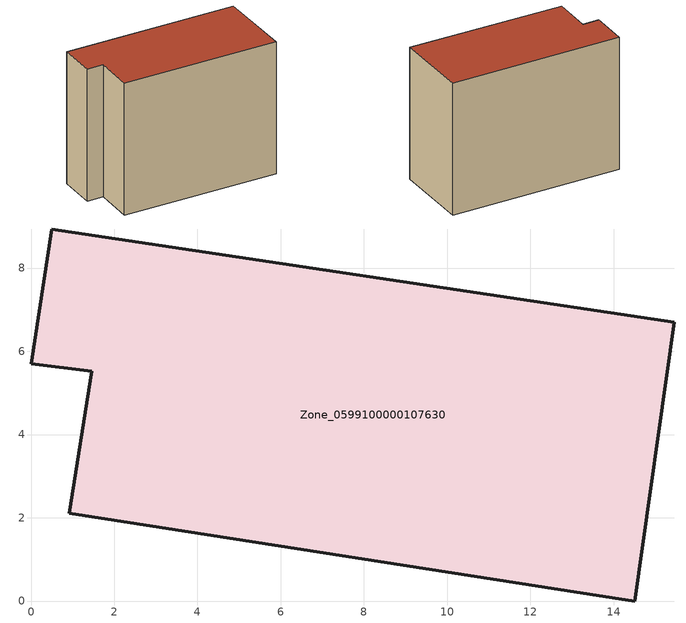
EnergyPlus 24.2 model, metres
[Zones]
Zone_0599100000107630
 floor ground (C_G): 15.46,6.7 14.51,0 0.92,2.11 1.46,5.52 0,5.7 0.49,8.94 z0
 wall outside (C_F): 14.51,0 15.46,6.7 0.49,8.94 0,5.7 1.46,5.52 0.92,2.11 14.51,0 z0:11.92
 roof outside (C_R): 0.92,2.11 14.51,0 15.46,6.7 0.49,8.94 0,5.7 1.46,5.52 z11.92
[BUILDING]
Pand.0599100000107630: North Axis=0; Terrain=City; Loads Convergence Tolerance Value=0.04; Temperature Convergence Tolerance Value=0.4; Solar Distribution=FullExterior; Maximum Number of Warmup Days=25; Minimum Number of Warmup Days=1
[Site:Location]
Rotterdam.The.Hague.AP_ZH_NLD Design_Conditions: Latitude=51.96; Longitude=4.45; Time Zone=1; Elevation=-4.5
[SITE:GROUNDTEMPERATURE:BUILDINGSURFACE]
18, 18, 18, 18, 18, 18, 18, 18, 18, 18, 18, 18
[MATERIAL] Thermal Absorptance=0.9; Solar Absorptance=0.7; Visible Absorptance=0.7
Name | Roughness | Thickness | Conductivity | Density | Specific Heat
G.TI.1946 | MediumSmooth | 0.15 | 1 | 540 | 1210
F.TI.1946 | Rough | 0.3 | 0.857143 | 1920 | 840
R.TI.1946 | MediumRough | 0.2 | 0.1 | 1500 | 1000
[CONSTRUCTION]
C_G: G.TI.1946
C_F: F.TI.1946
C_R: R.TI.1946
[ZONE]
Zone_0599100000107630: Type=1; Multiplier=1; Ceiling Height=Autocalculate; Volume=Autocalculate; Floor Area=autocalculate; Part of Total Floor Area=Yes
[ZONEINFILTRATION:DESIGNFLOWRATE]
Infil_Zone_0599100000107630: Zone or ZoneList or Space or SpaceList=Zone_0599100000107630; Schedule=AlwaysOn; Design Flow Rate Calculation Method=Flow/Area; Flow Rate per Floor Area=0.003; Constant Term Coefficient=1; Temperature Term Coefficient=0; Velocity Term Coefficient=0; Velocity Squared Term Coefficient=0
[HVACTEMPLATE:ZONE:IDEALLOADSAIRSYSTEM]
Zone_0599100000107630: Maximum Heating Supply Air Temperature=50; Minimum Cooling Supply Air Temperature=13; Maximum Heating Supply Air Humidity Ratio=0.0156; Minimum Cooling Supply Air Humidity Ratio=0.0077; Heating Limit=NoLimit; Cooling Limit=NoLimit; Dehumidification Control Type=ConstantSensibleHeatRatio; Cooling Sensible Heat Ratio=0.7; Dehumidification Setpoint=60; Humidification Control Type=None; Humidification Setpoint=30; Outdoor Air Method=None; Outdoor Air Flow Rate per Person=0.00944; Outdoor Air Flow Rate per Zone Floor Area=0; Outdoor Air Flow Rate per Zone=0; Demand Controlled Ventilation Type=None; Outdoor Air Economizer Type=NoEconomizer; Heat Recovery Type=None; Sensible Heat Recovery Effectiveness=0.7; Latent Heat Recovery Effectiveness=0.65
[ZONECONTROL:THERMOSTAT]
ThermostatControl_Zone_0599100000107630: Zone or ZoneList=Zone_0599100000107630; Control Type Schedule=DualSetpointControlType; Control 1=Thermostat_Zone_0599100000107630; Temperature Difference Between Cutout And Setpoint=0
[THERMOSTATSETPOINT:DUALSETPOINT]
Thermostat_Zone_0599100000107630: Heating Setpoint Temperature Schedule=HeatingSetpoint_Zone_0599100000107630; Cooling Setpoint Temperature Schedule=CoolingSetpoint_Zone_0599100000107630
[SCHEDULE:COMPACT]
HeatingSetpoint_Zone_0599100000107630: Through: 12/31, For: AllDays, Until: 24:00, 21
CoolingSetpoint_Zone_0599100000107630: Through: 12/31, For: AllDays, Until: 24:00, 24
DualSetpointControlType: Through: 12/31, For: AllDays, Until: 24:00, 4
AlwaysOn: Through: 12/31, For: AllDays, Until: 24:00, 1
